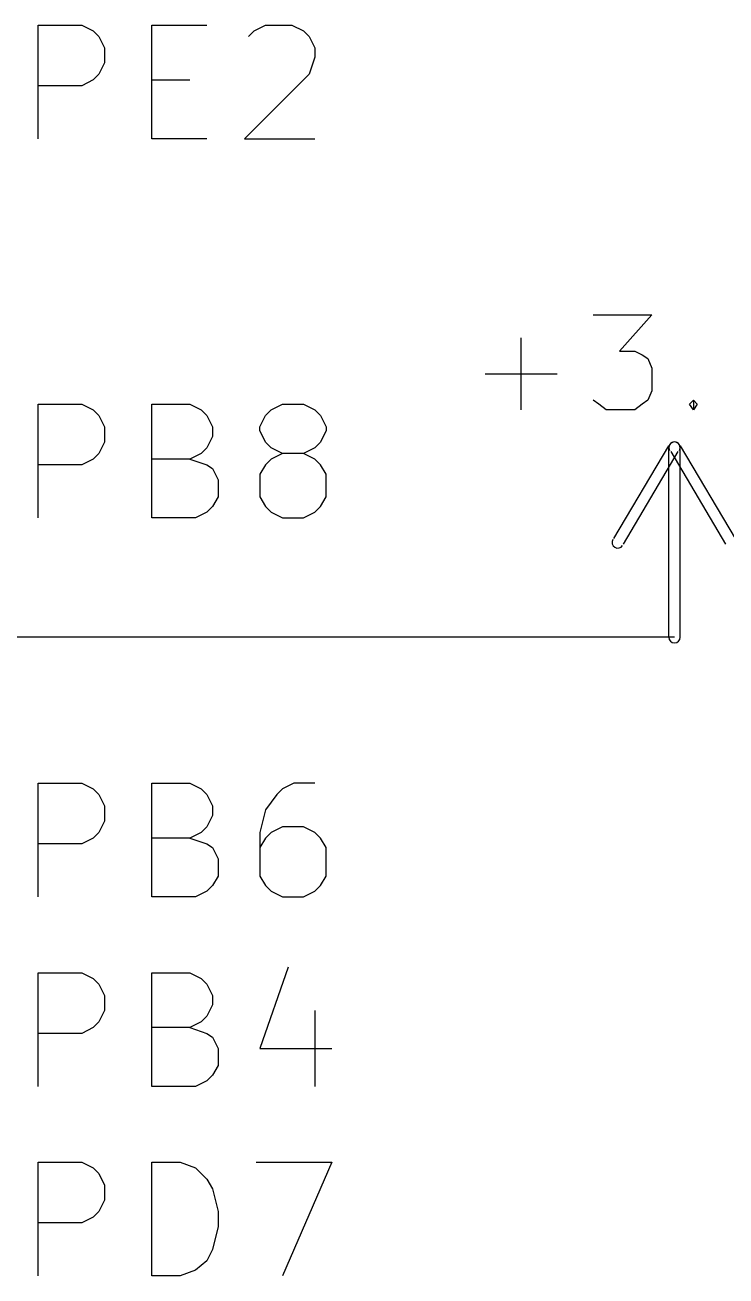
# Model space of a CAD drawing. Extents: x 10 to 287, y -200 to -10.
# Drawn here: x 78.92 to 88.32, y -117.78 to -101.02 of the extents above; entities that cross this region are included whole.
import ezdxf

# ---------------------------------------------------------------- set-up
doc = ezdxf.new("R2010")
doc.units = 0
doc.header["$MEASUREMENT"] = 0
doc.layers.add('BLACK', color=7, linetype='CONTINUOUS')

msp = doc.modelspace()

# ---------------------------------------------------------------- linework, layer by layer
at = {"layer": 'Black'}
for p, q in [((79.0956, -102.54), (79.0956, -101.016)), ((79.0956, -101.016), (79.6798, -101.016)), ((79.6798, -101.016), (79.8322, -101.092)), ((80.6196, -102.54), (80.6196, -101.016)), ((80.6196, -101.016), (81.3562, -101.016)), ((81.9912, -101.092), (82.1436, -101.016)), ((82.1436, -101.016), (82.4992, -101.016)), ((82.4992, -101.016), (82.6516, -101.092)), ((79.8322, -101.092), (79.9084, -101.168)), ((79.9084, -101.168), (79.9846, -101.321)), ((81.915, -101.168), (81.9912, -101.092)), ((82.6516, -101.092), (82.7278, -101.168)), ((82.7278, -101.168), (82.804, -101.321)), ((79.9846, -101.321), (79.9846, -101.524)), ((82.804, -101.321), (82.804, -101.448)), ((79.9846, -101.524), (79.9084, -101.676)), ((82.804, -101.448), (82.7278, -101.676)), ((79.8322, -101.752), (79.6798, -101.829)), ((79.9084, -101.676), (79.8322, -101.752)), ((80.6196, -101.752), (81.1276, -101.752)), ((82.7278, -101.676), (81.8642, -102.54)), ((79.6798, -101.829), (79.0956, -101.829)), ((81.3562, -102.54), (80.6196, -102.54)), ((81.8642, -102.54), (82.804, -102.54)), ((79.0956, -107.62), (79.0956, -106.096)), ((79.0956, -106.096), (79.6798, -106.096)), ((79.6798, -106.096), (79.8322, -106.172)), ((80.6196, -107.62), (80.6196, -106.096)), ((80.6196, -106.096), (81.1276, -106.096)), ((81.1276, -106.096), (81.28, -106.172)), ((82.2198, -106.172), (82.3722, -106.096)), ((82.3722, -106.096), (82.6516, -106.096)), ((82.6516, -106.096), (82.804, -106.172)), ((79.8322, -106.172), (79.9084, -106.248)), ((79.9084, -106.248), (79.9846, -106.401)), ((81.28, -106.172), (81.3562, -106.248)), ((81.3562, -106.248), (81.4324, -106.401)), ((82.0674, -106.401), (82.1436, -106.248)), ((82.1436, -106.248), (82.2198, -106.172)), ((82.804, -106.172), (82.8802, -106.248)), ((82.8802, -106.248), (82.9564, -106.401)), ((79.9846, -106.401), (79.9846, -106.604)), ((81.4324, -106.401), (81.4324, -106.528)), ((82.0674, -106.451), (82.0674, -106.401)), ((82.1436, -106.604), (82.0674, -106.451)), ((82.9564, -106.451), (82.8802, -106.604)), ((82.9564, -106.401), (82.9564, -106.451)), ((79.9846, -106.604), (79.9084, -106.756)), ((81.4324, -106.528), (81.3562, -106.68)), ((82.2198, -106.68), (82.1436, -106.604)), ((82.8802, -106.604), (82.804, -106.68)), ((79.9084, -106.756), (79.8322, -106.832)), ((81.28, -106.756), (81.1276, -106.832)), ((81.3562, -106.68), (81.28, -106.756)), ((82.3722, -106.756), (82.2198, -106.68)), ((82.3722, -106.756), (82.2198, -106.832)), ((82.6516, -106.756), (82.3722, -106.756)), ((82.804, -106.68), (82.6516, -106.756)), ((82.804, -106.832), (82.6516, -106.756)), ((79.6798, -106.909), (79.0956, -106.909)), ((79.8322, -106.832), (79.6798, -106.909)), ((81.1276, -106.832), (80.6196, -106.832)), ((81.1276, -106.832), (81.3562, -106.909)), ((81.3562, -106.909), (81.4324, -106.959)), ((82.1436, -106.909), (82.0674, -107.036)), ((82.2198, -106.832), (82.1436, -106.909)), ((82.8802, -106.909), (82.804, -106.832)), ((82.9564, -107.036), (82.8802, -106.909)), ((81.4324, -106.959), (81.5086, -107.112)), ((81.5086, -107.112), (81.5086, -107.34)), ((82.0674, -107.036), (82.0674, -107.34)), ((82.9564, -107.34), (82.9564, -107.036)), ((81.5086, -107.34), (81.4324, -107.467)), ((82.0674, -107.34), (82.1436, -107.467)), ((82.8802, -107.467), (82.9564, -107.34)), ((81.2038, -107.62), (80.6196, -107.62)), ((81.3562, -107.544), (81.2038, -107.62)), ((81.4324, -107.467), (81.3562, -107.544)), ((82.1436, -107.467), (82.2198, -107.544)), ((82.2198, -107.544), (82.3722, -107.62)), ((82.3722, -107.62), (82.6516, -107.62)), ((82.6516, -107.62), (82.804, -107.544)), ((82.804, -107.544), (82.8802, -107.467)), ((79.0956, -112.7), (79.0956, -111.176)), ((79.0956, -111.176), (79.6798, -111.176)), ((79.6798, -111.176), (79.8322, -111.252)), ((79.8322, -111.252), (79.9084, -111.328)), ((80.6196, -112.7), (80.6196, -111.176)), ((80.6196, -111.176), (81.1276, -111.176)), ((81.1276, -111.176), (81.28, -111.252)), ((81.28, -111.252), (81.3562, -111.328)), ((82.3722, -111.252), (82.296, -111.328)), ((82.5246, -111.176), (82.3722, -111.252)), ((82.804, -111.176), (82.5246, -111.176)), ((79.9084, -111.328), (79.9846, -111.481)), ((81.3562, -111.328), (81.4324, -111.481)), ((82.296, -111.328), (82.1436, -111.531)), ((79.9846, -111.481), (79.9846, -111.684)), ((81.4324, -111.608), (81.3562, -111.76)), ((81.4324, -111.481), (81.4324, -111.608)), ((82.1436, -111.531), (82.0674, -111.836)), ((79.9846, -111.684), (79.9084, -111.836)), ((81.3562, -111.76), (81.28, -111.836)), ((82.3722, -111.76), (82.2198, -111.836)), ((82.6516, -111.76), (82.3722, -111.76)), ((82.804, -111.836), (82.6516, -111.76)), ((79.8322, -111.912), (79.6798, -111.989)), ((79.9084, -111.836), (79.8322, -111.912)), ((81.1276, -111.912), (80.6196, -111.912)), ((81.28, -111.836), (81.1276, -111.912)), ((81.1276, -111.912), (81.3562, -111.989)), ((82.0674, -111.836), (82.0674, -112.42)), ((82.1436, -111.912), (82.0674, -112.039)), ((82.2198, -111.836), (82.1436, -111.912)), ((82.8802, -111.912), (82.804, -111.836)), ((82.9564, -112.039), (82.8802, -111.912)), ((79.6798, -111.989), (79.0956, -111.989)), ((81.3562, -111.989), (81.4324, -112.039)), ((81.4324, -112.039), (81.5086, -112.192)), ((82.9564, -112.42), (82.9564, -112.039)), ((81.5086, -112.192), (81.5086, -112.42)), ((81.5086, -112.42), (81.4324, -112.547)), ((82.0674, -112.42), (82.1436, -112.547)), ((82.8802, -112.547), (82.9564, -112.42)), ((81.3562, -112.624), (81.2038, -112.7)), ((81.4324, -112.547), (81.3562, -112.624)), ((82.1436, -112.547), (82.2198, -112.624)), ((82.2198, -112.624), (82.3722, -112.7)), ((82.6516, -112.7), (82.804, -112.624)), ((82.804, -112.624), (82.8802, -112.547)), ((81.2038, -112.7), (80.6196, -112.7)), ((82.3722, -112.7), (82.6516, -112.7)), ((82.4484, -113.64), (82.0674, -114.732)), ((79.0956, -115.24), (79.0956, -113.716)), ((79.0956, -113.716), (79.6798, -113.716)), ((79.6798, -113.716), (79.8322, -113.792)), ((79.8322, -113.792), (79.9084, -113.868)), ((80.6196, -115.24), (80.6196, -113.716)), ((80.6196, -113.716), (81.1276, -113.716)), ((81.1276, -113.716), (81.28, -113.792)), ((81.28, -113.792), (81.3562, -113.868)), ((79.9084, -113.868), (79.9846, -114.021)), ((81.3562, -113.868), (81.4324, -114.021)), ((79.9846, -114.021), (79.9846, -114.224)), ((81.4324, -114.148), (81.3562, -114.3)), ((81.4324, -114.021), (81.4324, -114.148)), ((79.9846, -114.224), (79.9084, -114.376)), ((81.3562, -114.3), (81.28, -114.376)), ((82.804, -114.224), (82.804, -115.24)), ((79.8322, -114.452), (79.6798, -114.529)), ((79.9084, -114.376), (79.8322, -114.452)), ((81.1276, -114.452), (80.6196, -114.452)), ((81.28, -114.376), (81.1276, -114.452)), ((81.1276, -114.452), (81.3562, -114.529)), ((79.6798, -114.529), (79.0956, -114.529)), ((81.3562, -114.529), (81.4324, -114.579)), ((81.4324, -114.579), (81.5086, -114.732)), ((81.5086, -114.732), (81.5086, -114.96)), ((82.0674, -114.732), (83.0326, -114.732)), ((81.5086, -114.96), (81.4324, -115.087)), ((81.3562, -115.164), (81.2038, -115.24)), ((81.4324, -115.087), (81.3562, -115.164)), ((81.2038, -115.24), (80.6196, -115.24)), ((79.0956, -117.78), (79.0956, -116.256)), ((79.0956, -116.256), (79.6798, -116.256)), ((79.6798, -116.256), (79.8322, -116.332)), ((79.8322, -116.332), (79.9084, -116.408)), ((80.6196, -117.78), (80.6196, -116.256)), ((80.6196, -116.256), (81.0006, -116.256)), ((81.0006, -116.256), (81.2038, -116.332)), ((81.2038, -116.332), (81.3562, -116.484)), ((82.0166, -116.256), (83.0326, -116.256)), ((83.0326, -116.256), (82.3722, -117.78)), ((79.9084, -116.408), (79.9846, -116.561)), ((81.3562, -116.484), (81.4324, -116.611)), ((79.9846, -116.561), (79.9846, -116.764)), ((81.4324, -116.611), (81.5086, -116.916)), ((79.9846, -116.764), (79.9084, -116.916)), ((79.8322, -116.992), (79.6798, -117.069)), ((79.9084, -116.916), (79.8322, -116.992)), ((81.5086, -116.916), (81.5086, -117.119)), ((79.6798, -117.069), (79.0956, -117.069)), ((81.5086, -117.119), (81.4324, -117.424)), ((81.4324, -117.424), (81.3562, -117.577)), ((81.3562, -117.577), (81.2038, -117.704)), ((81.0006, -117.78), (80.6196, -117.78)), ((81.2038, -117.704), (81.0006, -117.78))]:
    msp.add_line(p, q, dxfattribs=at)
at = {"layer": 'Cyan 2'}
for p, q in [((86.5378, -104.902), (87.3252, -104.902)), ((87.3252, -104.902), (86.8934, -105.385)), ((85.5726, -106.172), (85.5726, -105.207)), ((86.8934, -105.385), (87.0966, -105.385)), ((87.0966, -105.385), (87.1982, -105.435)), ((87.1982, -105.435), (87.2744, -105.486)), ((87.2744, -105.486), (87.3252, -105.613)), ((87.3252, -105.613), (87.3252, -105.918)), ((85.09, -105.689), (86.0552, -105.689)), ((87.3252, -105.918), (87.2744, -106.045)), ((86.614, -106.096), (86.5378, -106.045)), ((86.7156, -106.172), (86.614, -106.096)), ((87.1982, -106.096), (87.0966, -106.172)), ((87.2744, -106.045), (87.1982, -106.096)), ((87.8332, -106.096), (87.884, -106.045)), ((87.884, -106.172), (87.8332, -106.096)), ((87.884, -106.045), (87.9348, -106.096)), ((87.884, -106.045), (87.884, -106.172)), ((87.9348, -106.096), (87.884, -106.172)), ((87.0966, -106.172), (86.7156, -106.172))]:
    msp.add_line(p, q, dxfattribs=at)
at = {"layer": 'Green 2'}
msp.add_line((87.63, -109.22), (69.85, -109.22), dxfattribs=at)
at = {"layer": 'Red 2'}
for p, q in [((86.8172, -107.899), (87.5538, -106.655)), ((86.9442, -107.975), (87.6808, -106.731)), ((87.5538, -109.22), (87.5538, -106.68)), ((87.5792, -106.731), (88.3158, -107.975)), ((87.7062, -106.655), (88.4428, -107.899)), ((87.7062, -109.22), (87.7062, -106.68))]:
    msp.add_line(p, q, dxfattribs=at)
for centre, start, end in [((87.63, -106.68), 360, 540), ((87.63, -106.68), 30.9638, 210.964), ((87.63, -106.68), 329.036, 509.036), ((86.868, -107.95), 149.036, 329.036), ((87.63, -109.22), 180, 360)]:
    msp.add_arc(centre, 0.0762, start, end, dxfattribs=at)

doc.saveas('drawing.dxf')
